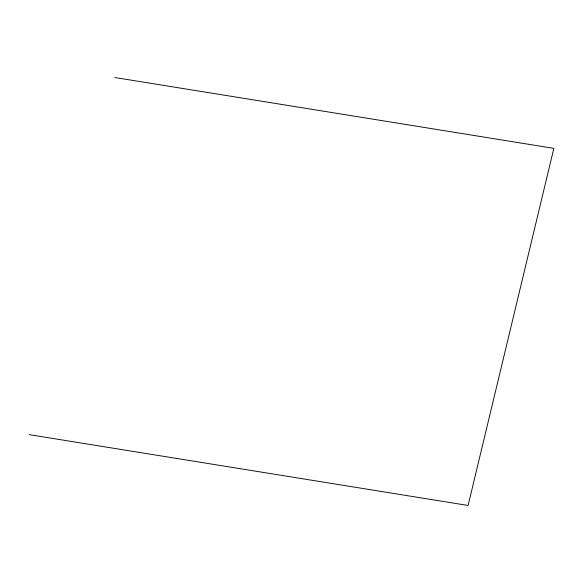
<?xml version="1.0" encoding="UTF-8"?>
<svg xmlns="http://www.w3.org/2000/svg" width="583" height="583" viewBox="0 0 583 583"><rect width="100%" height="100%" fill="white"/><g stroke="black" fill="none" stroke-linecap="round" stroke-linejoin="round"><path stroke-width="0.87" d="M114.902 77.532L553.85 148.359L468.098 505.468L29.15 434.641"/></g></svg>
